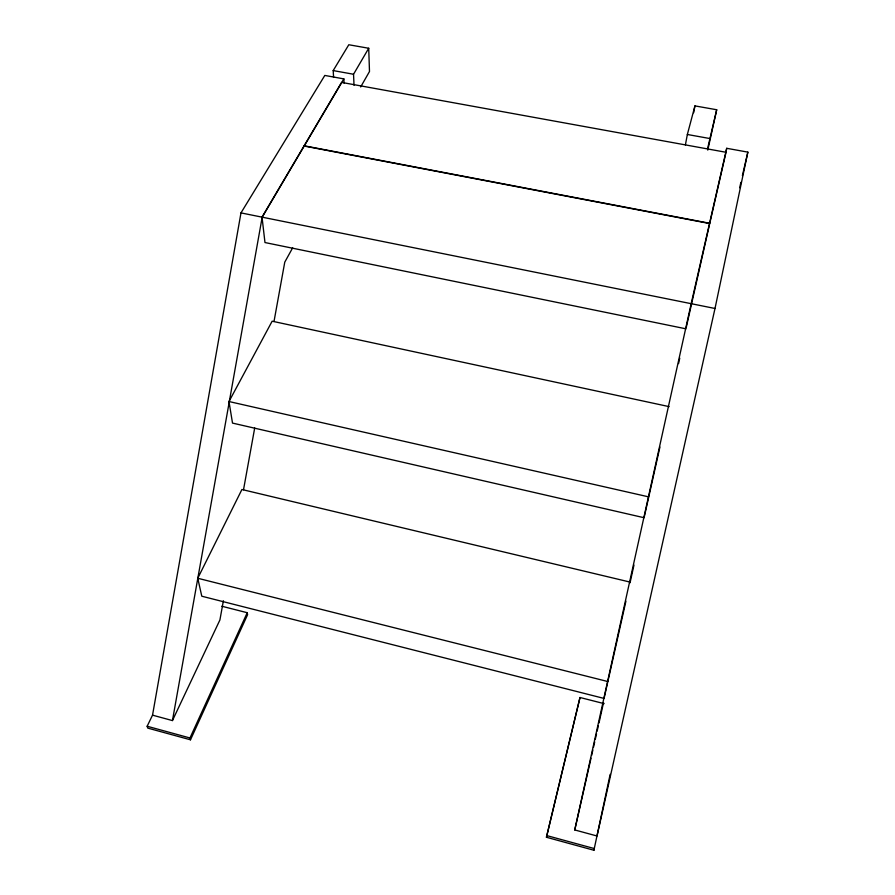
<?xml version="1.0" encoding="UTF-8"?>
<svg xmlns="http://www.w3.org/2000/svg" width="895" height="895" viewBox="0 0 895 895"><rect width="100%" height="100%" fill="white"/><g stroke="black" fill="none" stroke-linecap="round" stroke-linejoin="round"><path stroke-width="1.34" d="M546.722 835.572L594.314 848.572L593.911 850.25L546.431 837.261L579.994 697.496L604.125 703.638M221.837 606.239L247.233 612.717L247.591 614.686L190.49 739.807L147.753 728.105L147.149 726.248L152.53 715.161L240.979 212.898L324.807 75.437L343.859 78.894L344.072 83.034M152.53 715.161L172.444 720.576L262.179 217.183L343.859 78.894M223.392 600.758L219.913 619.955L172.444 720.576M243.518 489.722L254.695 428.023M274.083 321.092L284.767 262.145L292.665 247.837M579.994 697.496L546.431 837.261M685.402 144.889L687.349 134.485L694.945 105.901L716.705 109.749L707.777 150.114M693.647 112.759L694.945 105.901M707.531 148.917L716.705 109.749M715.004 308.484L747.851 152.128L726.718 148.302L691.175 303.685L574.747 829.945L597.01 835.997L715.004 308.484L691.175 303.685M625.918 601.194L604.058 698.436L201.789 596.215L197.761 578.26L241.918 489.509L630.248 582.13M659.928 447.03L644.087 517.724L232.51 423.089L228.986 401.531L272.147 321.204L669.136 406.632M593.911 850.25L610.155 774.332M686.23 327.503L709.701 223.56L304.009 146.019L262.022 217.138L264.976 242.545L685.95 328.823M725.879 152.228L726.718 148.302M600.511 716.201L603.532 702.597M630.046 582.79L633.962 565.092M678.555 363.594L679.752 358.145M739.684 187.737L740.881 182.345M574.747 829.945L591.013 758.188M591.617 755.481L592.848 750.066M593.463 747.359L594.694 741.944M595.309 739.236L596.529 733.81M597.144 731.103L598.375 725.688M598.99 722.981L600.209 717.566M742.391 175.644L747.851 152.128M190.49 739.807L189.975 737.983L247.233 612.717M360.674 86.96L369.49 71.522L368.718 48.263L348.804 44.75L333.197 70.582L333.589 77.462M354.028 85.26L353.536 74.251L368.718 48.263M333.197 70.582L353.536 74.251M687.349 134.485L709.645 138.501M240.979 212.898L691.354 303.718M228.986 401.531L648.562 496.848M197.761 578.26L607.66 681.498M147.149 726.248L189.975 737.983M726.024 152.284L709.769 223.291L304.155 145.784L341.588 82.396L726.024 152.284"/></g></svg>
